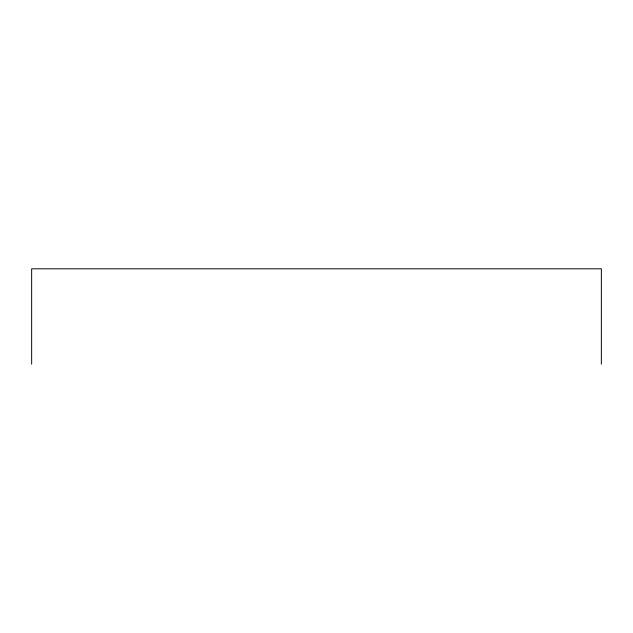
<?xml version="1.0" encoding="UTF-8"?>
<svg xmlns="http://www.w3.org/2000/svg" width="633" height="633" viewBox="0 0 633 633"><rect width="100%" height="100%" fill="white"/><g stroke="black" fill="none" stroke-linecap="round" stroke-linejoin="round"><path stroke-width="0.95" d="M601.35 364.189L601.35 268.811L31.65 268.811L31.65 364.189"/></g></svg>
